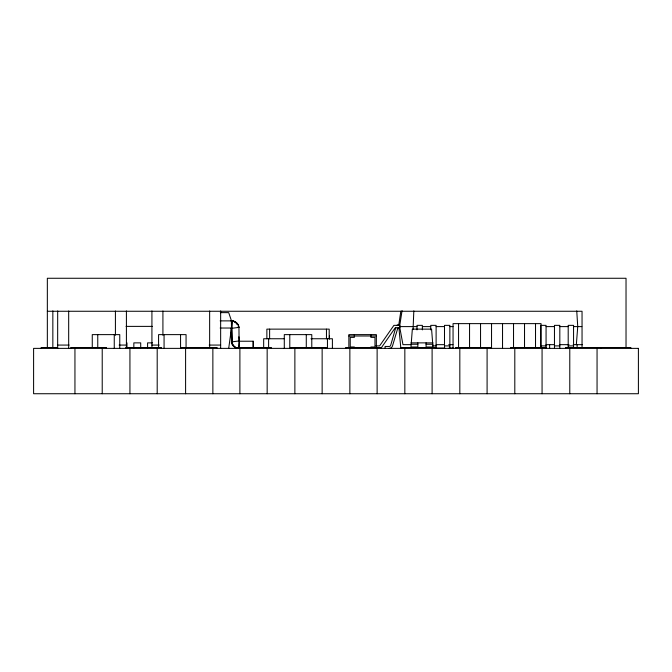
<?xml version="1.0" encoding="UTF-8"?>
<svg xmlns="http://www.w3.org/2000/svg" width="672" height="672" viewBox="0 0 672 672"><rect width="100%" height="100%" fill="white"/><g stroke="black" fill="none" stroke-linecap="round" stroke-linejoin="round"><path stroke-width="1.01" d="M413.826 310.884L413.053 329.608M576.341 344.66L577.744 326.6L576.744 310.884M417.841 342.871L417.841 346.996L410.97 346.996L412.339 329.129L431.584 329.129L432.961 346.996L426.09 346.996L426.09 342.871M235.494 347.374A7.426 7.426 0 0 1 232.033 342.871L231.647 328.062L232.436 320.998M238.426 348.247L239.131 341.216M228.707 348.373L231.487 328.028L231.378 320.88M400.823 311.262L398.815 324.643A2.915 2.915 0 0 0 396.698 325.559M411.155 344.66L402.973 344.66L399.596 326.6L402.058 310.598M395.791 327.55L390.642 345.433A1.546 1.546 0 0 1 389.197 346.45L385.073 346.45L385.073 348.373M397.807 328.07L392.456 346.088A3.469 3.469 0 0 1 389.197 348.373M381.503 347.516L395.203 327.835L399.874 327.835L399.874 325.357L393.91 325.357L379.613 345.895L375.866 345.895M220.324 312.631L228.707 312.631L231.487 320.88L233.579 321.132A7.426 7.426 0 0 1 238.829 326.382L238.955 327.382L231.781 328.306M47.342 311.262L582.044 311.262L582.044 347.34M220.147 320.88L231.655 320.88L232.184 342.871A7.426 7.426 0 0 0 235.645 347.374M126.05 326.382L152.284 326.382M399.596 326.6L417.001 326.6M422.36 326.6L430.744 326.6M436.111 326.6L444.494 326.6M449.854 326.6L452.995 326.6M546.067 326.6L554.459 326.6M559.818 326.6L568.201 326.6M573.56 326.6L581.809 326.6M220.147 328.028L231.655 328.028M348.869 336L376.354 336M284.105 338.747L263.668 338.747L263.668 347.407M310.96 338.747L332.396 338.747L332.396 348.373M238.896 336.773L239.215 341.183M238.652 341.225L253.277 341.225L253.277 347.348M231.269 332.48L231.63 342.871M231.907 341.872L239.081 340.948L238.955 327.382M152.494 342.871L147.588 342.871L147.588 347.819M410.97 342.871L432.961 342.871M410.97 344.249L417.841 344.249M426.09 344.249L432.961 344.249M436.178 344.66L444.553 344.66M448.728 344.66L452.92 344.66M546.008 344.66L554.375 344.66M559.608 344.66L569.016 344.66M573.199 344.66L582.473 344.66M57.683 345.072L69.132 345.072M119.12 345.072L126.412 345.072M151.922 345.072L159.205 345.072M209.194 345.072L220.651 345.072M432.533 345.895L436.111 345.895M444.494 345.895L449.854 345.895M540.708 345.895L546.067 345.895M554.459 345.895L559.818 345.895M568.201 345.895L573.56 345.895M354.362 346.996L350.238 346.996L350.238 337.378L354.362 337.378L354.362 334.622M370.86 346.996L374.984 346.996L374.984 337.378L370.86 337.378L370.86 334.622M57.658 347.55L41.16 347.55L41.16 348.373M435.406 348.096L444.839 348.096M449.03 348.096L453.222 348.096M230.95 320.88L233.016 321.132A7.426 7.426 0 0 1 237.527 324.593M231.101 328.028L231.496 341.872M238.812 327.382L238.678 326.382A7.426 7.426 0 0 0 233.428 321.132M238.266 326.382L238.4 327.382M231.353 341.872L231.479 342.871A7.426 7.426 0 0 0 234.94 347.374M398.908 327.592L400.823 348.096M630.84 348.373L630.84 347.55L565.547 347.55L565.547 348.373M626.027 347.34L626.027 278.267L47.342 278.267L47.342 347.34M601.289 347.55L601.289 348.373M597.055 347.55L597.055 393.733M577.122 344.442L577.122 347.39M573.56 347.55L573.56 325.357L568.201 325.357L568.201 347.55M569.78 347.55L569.78 393.733M559.818 348.373L559.818 325.357L554.459 325.357L554.459 348.373M549.629 344.442L549.629 348.373M546.302 348.373L546.302 347.55L510.569 347.55L510.569 348.373M546.067 348.373L546.067 325.357L540.708 325.357L540.708 347.55M542.069 347.55L542.069 393.733M541.027 347.34L541.027 323.627L453.054 323.627L453.054 348.373M535.525 323.627L535.525 347.34M524.53 323.627L524.53 347.34M514.802 347.55L514.802 393.733M513.534 323.627L513.534 347.34M502.538 323.627L502.538 348.373M491.543 323.627L491.543 348.373M491.324 348.373L491.324 347.55L455.582 347.55L455.582 348.373M487.091 347.55L487.091 393.733M480.547 323.627L480.547 347.34M469.552 323.627L469.552 347.34M459.824 347.55L459.824 393.733M458.556 323.627L458.556 347.34M449.854 348.373L449.854 325.357L444.494 325.357L444.494 348.373M436.338 348.373L436.338 347.55L400.604 347.55L400.604 348.373M436.111 348.373L436.111 325.357L430.744 325.357L430.744 329.885M432.104 347.55L432.104 393.733M422.36 329.885L422.36 325.357L417.001 325.357L417.001 329.885M404.838 347.55L404.838 393.733M381.36 348.373L381.36 347.55L345.618 347.55L345.618 348.373M377.126 347.55L377.126 393.733M376.354 347.34L376.354 334.622L348.869 334.622L348.869 347.39M349.86 347.55L349.86 393.733M329.431 336L329.431 339.091M329.196 338.747L329.196 329.129L266.868 329.129L266.868 338.747M327.449 338.747L327.449 348.373M326.458 329.129L326.458 338.747M326.382 348.373L326.382 347.55L290.64 347.55L290.64 348.373M322.14 347.55L322.14 393.733M311.783 347.39L311.783 334.622L284.29 334.622L284.29 348.373M306.281 334.622L306.281 347.39M294.874 347.55L294.874 393.733M289.783 334.622L289.783 348.373M271.396 348.373L271.396 347.55L235.662 347.55L235.662 348.373M269.615 329.129L269.615 338.747M268.615 338.747L268.615 347.407M267.162 347.55L267.162 393.733M253.126 341.225L253.126 347.348M239.896 347.55L239.896 393.733M239.35 341.225L239.35 347.348M220.651 310.934L220.651 348.373M217.098 348.373L217.098 347.55L181.364 347.55L181.364 348.373M212.864 347.55L212.864 393.733M209.647 311.002L209.647 347.458M186.06 347.39L186.06 334.622L158.575 334.622L158.575 347.39M185.598 347.55L185.598 393.733M180.566 334.622L180.566 348.373M164.069 334.622L164.069 348.373M162.918 311.002L162.918 335.236M161.431 348.373L161.431 347.55L125.698 347.55L125.698 348.373M157.198 347.55L157.198 393.733M151.922 310.934L151.922 347.55M140.708 347.819L140.708 342.871L133.837 342.871L133.837 347.819M129.931 347.55L129.931 393.733M126.966 342.871L126.966 347.819M126.412 310.934L126.412 347.55M119.759 348.373L119.759 334.622L92.266 334.622L92.266 347.39M115.416 311.002L115.416 335.236M114.257 334.622L114.257 348.373M106.453 348.373L106.453 347.55L70.711 347.55L70.711 348.373M102.22 347.55L102.22 393.733M97.759 334.622L97.759 347.39M74.945 347.55L74.945 393.733M68.678 311.002L68.678 348.373M57.683 310.934L57.658 348.373M52.844 310.859L52.844 347.34M232.873 321.132A7.426 7.426 0 0 1 237.384 324.593M638.4 348.373L33.6 348.373L33.6 393.733L638.4 393.733L638.4 348.373"/></g></svg>
